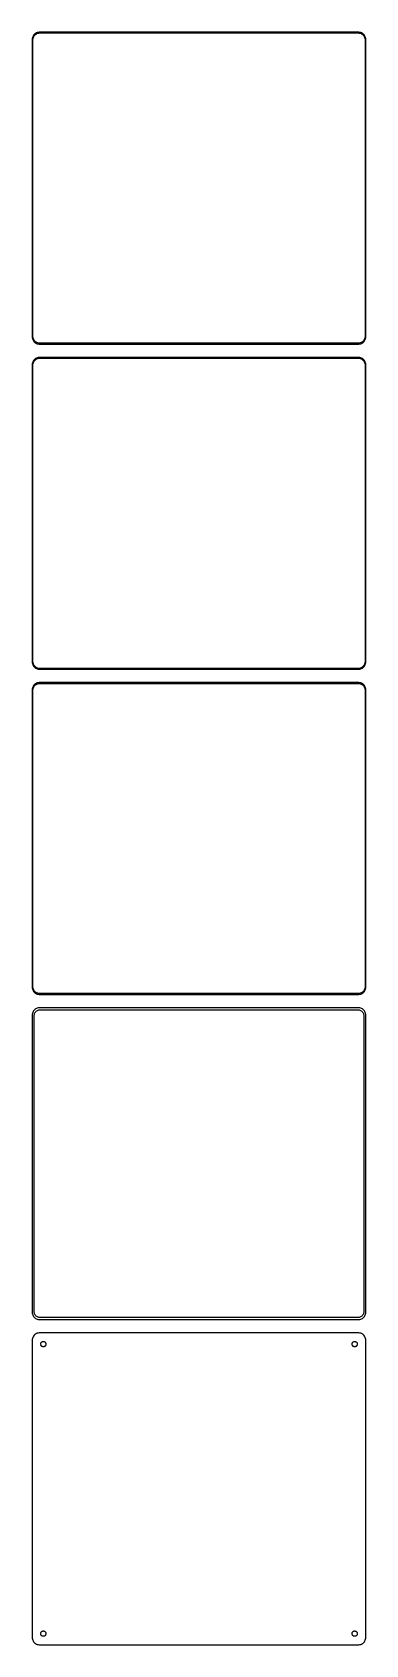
# Model space of a CAD drawing. Header units: metres. Extents: x -112 to 112, y 771 to 1857.
import ezdxf

# ---------------------------------------------------------------- set-up
doc = ezdxf.new("R2010")
doc.units = ezdxf.units.M

msp = doc.modelspace()

# ---------------------------------------------------------------- linework, layer by layer
for p, q in [((-112.461, 1852.63), (-112.5, 1852)), ((-112.5, 1852), (-112.5, 1652)), ((-112.343, 1853.24), (-112.461, 1852.63)), ((-112.149, 1853.84), (-112.343, 1853.24)), ((-111.882, 1854.41), (-112.149, 1853.84)), ((-112, 1851.75), (-111.963, 1852.35)), ((-112, 1652.25), (-112, 1851.75)), ((-111.963, 1852.35), (-111.851, 1852.93)), ((-111.545, 1854.94), (-111.882, 1854.41)), ((-111.851, 1852.93), (-111.666, 1853.5)), ((-111.666, 1853.5), (-111.412, 1854.04)), ((-111.145, 1855.42), (-111.545, 1854.94)), ((-111.412, 1854.04), (-111.093, 1854.54)), ((-110.687, 1855.85), (-111.145, 1855.42)), ((-111.093, 1854.54), (-110.713, 1855)), ((-110.713, 1855), (-110.278, 1855.41)), ((-110.179, 1856.22), (-110.687, 1855.85)), ((-110.278, 1855.41), (-109.795, 1855.76)), ((-109.629, 1856.52), (-110.179, 1856.22)), ((-109.795, 1855.76), (-109.272, 1856.05)), ((-109.045, 1856.76), (-109.629, 1856.52)), ((-109.272, 1856.05), (-108.718, 1856.27)), ((-108.437, 1856.91), (-109.045, 1856.76)), ((-108.718, 1856.27), (-108.14, 1856.42)), ((-107.814, 1856.99), (-108.437, 1856.91)), ((-108.14, 1856.42), (-107.548, 1856.49)), ((107.814, 1856.99), (-107.814, 1856.99)), ((-107.548, 1856.49), (107.548, 1856.49)), ((107.548, 1856.49), (108.14, 1856.42)), ((108.437, 1856.91), (107.814, 1856.99)), ((108.14, 1856.42), (108.718, 1856.27)), ((109.045, 1856.76), (108.437, 1856.91)), ((108.718, 1856.27), (109.272, 1856.05)), ((109.629, 1856.52), (109.045, 1856.76)), ((109.272, 1856.05), (109.795, 1855.76)), ((110.179, 1856.22), (109.629, 1856.52)), ((109.795, 1855.76), (110.278, 1855.41)), ((110.687, 1855.85), (110.179, 1856.22)), ((110.278, 1855.41), (110.713, 1855)), ((111.145, 1855.42), (110.687, 1855.85)), ((110.713, 1855), (111.093, 1854.54)), ((111.093, 1854.54), (111.412, 1854.04)), ((111.545, 1854.94), (111.145, 1855.42)), ((111.412, 1854.04), (111.666, 1853.5)), ((111.882, 1854.41), (111.545, 1854.94)), ((111.666, 1853.5), (111.851, 1852.93)), ((111.851, 1852.93), (111.963, 1852.35)), ((112.149, 1853.84), (111.882, 1854.41)), ((111.963, 1852.35), (112, 1851.75)), ((112, 1851.75), (112, 1652.25)), ((112.343, 1853.24), (112.149, 1853.84)), ((112.461, 1852.63), (112.343, 1853.24)), ((112.5, 1852), (112.461, 1852.63)), ((112.5, 1652), (112.5, 1852)), ((-112.5, 1652), (-112.461, 1651.37)), ((-112.461, 1651.37), (-112.343, 1650.76)), ((-112.343, 1650.76), (-112.149, 1650.16)), ((-111.963, 1651.65), (-112, 1652.25)), ((-111.851, 1651.07), (-111.963, 1651.65)), ((-111.666, 1650.5), (-111.851, 1651.07)), ((111.851, 1651.07), (111.666, 1650.5)), ((111.963, 1651.65), (111.851, 1651.07)), ((112, 1652.25), (111.963, 1651.65)), ((112.149, 1650.16), (112.343, 1650.76)), ((112.343, 1650.76), (112.461, 1651.37)), ((112.461, 1651.37), (112.5, 1652)), ((-112.149, 1650.16), (-111.882, 1649.59)), ((-111.882, 1649.59), (-111.545, 1649.06)), ((-111.412, 1649.96), (-111.666, 1650.5)), ((-111.545, 1649.06), (-111.145, 1648.58)), ((-111.093, 1649.46), (-111.412, 1649.96)), ((-111.145, 1648.58), (-110.687, 1648.15)), ((-110.713, 1649), (-111.093, 1649.46)), ((-110.278, 1648.59), (-110.713, 1649)), ((-110.687, 1648.15), (-110.179, 1647.78)), ((-109.795, 1648.24), (-110.278, 1648.59)), ((-110.179, 1647.78), (-109.629, 1647.48)), ((-109.272, 1647.95), (-109.795, 1648.24)), ((-109.629, 1647.48), (-109.045, 1647.24)), ((-108.718, 1647.73), (-109.272, 1647.95)), ((-109.045, 1647.24), (-108.437, 1647.09)), ((-108.14, 1647.58), (-108.718, 1647.73)), ((-108.437, 1647.09), (-107.814, 1647.01)), ((-107.548, 1647.51), (-108.14, 1647.58)), ((-107.814, 1647.01), (107.814, 1647.01)), ((107.548, 1647.51), (-107.548, 1647.51)), ((108.14, 1647.58), (107.548, 1647.51)), ((107.814, 1647.01), (108.437, 1647.09)), ((108.718, 1647.73), (108.14, 1647.58)), ((108.437, 1647.09), (109.045, 1647.24)), ((109.272, 1647.95), (108.718, 1647.73)), ((109.045, 1647.24), (109.629, 1647.48)), ((109.795, 1648.24), (109.272, 1647.95)), ((109.629, 1647.48), (110.179, 1647.78)), ((110.278, 1648.59), (109.795, 1648.24)), ((110.179, 1647.78), (110.687, 1648.15)), ((110.713, 1649), (110.278, 1648.59)), ((110.687, 1648.15), (111.145, 1648.58)), ((111.093, 1649.46), (110.713, 1649)), ((111.412, 1649.96), (111.093, 1649.46)), ((111.145, 1648.58), (111.545, 1649.06)), ((111.666, 1650.5), (111.412, 1649.96)), ((111.545, 1649.06), (111.882, 1649.59)), ((111.882, 1649.59), (112.149, 1650.16)), ((-112.461, 1633.63), (-112.5, 1633)), ((-112.5, 1633), (-112.5, 1433)), ((-112.343, 1634.24), (-112.461, 1633.63)), ((-112.149, 1634.84), (-112.343, 1634.24)), ((-111.882, 1635.41), (-112.149, 1634.84)), ((-112, 1632.75), (-111.963, 1633.35)), ((-112, 1433.25), (-112, 1632.75)), ((-111.963, 1633.35), (-111.851, 1633.93)), ((-111.545, 1635.94), (-111.882, 1635.41)), ((-111.851, 1633.93), (-111.666, 1634.5)), ((-111.666, 1634.5), (-111.412, 1635.04)), ((-111.145, 1636.42), (-111.545, 1635.94)), ((-111.412, 1635.04), (-111.093, 1635.54)), ((-110.687, 1636.85), (-111.145, 1636.42)), ((-111.093, 1635.54), (-110.713, 1636)), ((-110.713, 1636), (-110.278, 1636.41)), ((-110.179, 1637.22), (-110.687, 1636.85)), ((-110.278, 1636.41), (-109.795, 1636.76)), ((-109.629, 1637.52), (-110.179, 1637.22)), ((-109.795, 1636.76), (-109.272, 1637.05)), ((-109.045, 1637.76), (-109.629, 1637.52)), ((-109.272, 1637.05), (-108.718, 1637.27)), ((-108.437, 1637.91), (-109.045, 1637.76)), ((-108.718, 1637.27), (-108.14, 1637.42)), ((-107.814, 1637.99), (-108.437, 1637.91)), ((-108.14, 1637.42), (-107.548, 1637.49)), ((107.814, 1637.99), (-107.814, 1637.99)), ((-107.548, 1637.49), (107.548, 1637.49)), ((107.548, 1637.49), (108.14, 1637.42)), ((108.437, 1637.91), (107.814, 1637.99)), ((108.14, 1637.42), (108.718, 1637.27)), ((109.045, 1637.76), (108.437, 1637.91)), ((108.718, 1637.27), (109.272, 1637.05)), ((109.629, 1637.52), (109.045, 1637.76)), ((109.272, 1637.05), (109.795, 1636.76)), ((110.179, 1637.22), (109.629, 1637.52)), ((109.795, 1636.76), (110.278, 1636.41)), ((110.687, 1636.85), (110.179, 1637.22)), ((110.278, 1636.41), (110.713, 1636)), ((111.145, 1636.42), (110.687, 1636.85)), ((110.713, 1636), (111.093, 1635.54)), ((111.093, 1635.54), (111.412, 1635.04)), ((111.545, 1635.94), (111.145, 1636.42)), ((111.412, 1635.04), (111.666, 1634.5)), ((111.882, 1635.41), (111.545, 1635.94)), ((111.666, 1634.5), (111.851, 1633.93)), ((111.851, 1633.93), (111.963, 1633.35)), ((112.149, 1634.84), (111.882, 1635.41)), ((111.963, 1633.35), (112, 1632.75)), ((112, 1632.75), (112, 1433.25)), ((112.343, 1634.24), (112.149, 1634.84)), ((112.461, 1633.63), (112.343, 1634.24)), ((112.5, 1633), (112.461, 1633.63)), ((112.5, 1433), (112.5, 1633)), ((-112.5, 1433), (-112.461, 1432.37)), ((-112.461, 1432.37), (-112.343, 1431.76)), ((-112.343, 1431.76), (-112.149, 1431.16)), ((-112.149, 1431.16), (-111.882, 1430.59)), ((-111.963, 1432.65), (-112, 1433.25)), ((-111.851, 1432.07), (-111.963, 1432.65)), ((-111.882, 1430.59), (-111.545, 1430.06)), ((-111.666, 1431.5), (-111.851, 1432.07)), ((-111.412, 1430.96), (-111.666, 1431.5)), ((-111.545, 1430.06), (-111.145, 1429.58)), ((-111.093, 1430.46), (-111.412, 1430.96)), ((-111.145, 1429.58), (-110.687, 1429.15)), ((-110.713, 1430), (-111.093, 1430.46)), ((-110.278, 1429.59), (-110.713, 1430)), ((-110.687, 1429.15), (-110.179, 1428.78)), ((-109.795, 1429.24), (-110.278, 1429.59)), ((-110.179, 1428.78), (-109.629, 1428.48)), ((-109.272, 1428.95), (-109.795, 1429.24)), ((-109.629, 1428.48), (-109.045, 1428.24)), ((-108.718, 1428.73), (-109.272, 1428.95)), ((-109.045, 1428.24), (-108.437, 1428.09)), ((-108.14, 1428.58), (-108.718, 1428.73)), ((-108.437, 1428.09), (-107.814, 1428.01)), ((-107.548, 1428.51), (-108.14, 1428.58)), ((-107.814, 1428.01), (107.814, 1428.01)), ((107.548, 1428.51), (-107.548, 1428.51)), ((108.14, 1428.58), (107.548, 1428.51)), ((107.814, 1428.01), (108.437, 1428.09)), ((108.718, 1428.73), (108.14, 1428.58)), ((108.437, 1428.09), (109.045, 1428.24)), ((109.272, 1428.95), (108.718, 1428.73)), ((109.045, 1428.24), (109.629, 1428.48)), ((109.795, 1429.24), (109.272, 1428.95)), ((109.629, 1428.48), (110.179, 1428.78)), ((110.278, 1429.59), (109.795, 1429.24)), ((110.179, 1428.78), (110.687, 1429.15)), ((110.713, 1430), (110.278, 1429.59)), ((110.687, 1429.15), (111.145, 1429.58)), ((111.093, 1430.46), (110.713, 1430)), ((111.412, 1430.96), (111.093, 1430.46)), ((111.145, 1429.58), (111.545, 1430.06)), ((111.666, 1431.5), (111.412, 1430.96)), ((111.545, 1430.06), (111.882, 1430.59)), ((111.851, 1432.07), (111.666, 1431.5)), ((111.963, 1432.65), (111.851, 1432.07)), ((111.882, 1430.59), (112.149, 1431.16)), ((112, 1433.25), (111.963, 1432.65)), ((112.149, 1431.16), (112.343, 1431.76)), ((112.343, 1431.76), (112.461, 1432.37)), ((112.461, 1432.37), (112.5, 1433)), ((-112.461, 1414.63), (-112.5, 1414)), ((-112.5, 1414), (-112.5, 1214)), ((-112.343, 1415.24), (-112.461, 1414.63)), ((-112.149, 1415.84), (-112.343, 1415.24)), ((-111.882, 1416.41), (-112.149, 1415.84)), ((-112, 1413.75), (-111.963, 1414.35)), ((-112, 1214.25), (-112, 1413.75)), ((-111.963, 1414.35), (-111.851, 1414.93)), ((-111.545, 1416.94), (-111.882, 1416.41)), ((-111.851, 1414.93), (-111.666, 1415.5)), ((-111.666, 1415.5), (-111.412, 1416.04)), ((-111.145, 1417.42), (-111.545, 1416.94)), ((-111.412, 1416.04), (-111.093, 1416.54)), ((-110.687, 1417.85), (-111.145, 1417.42)), ((-111.093, 1416.54), (-110.713, 1417)), ((-110.713, 1417), (-110.278, 1417.41)), ((-110.179, 1418.22), (-110.687, 1417.85)), ((-110.278, 1417.41), (-109.795, 1417.76)), ((-109.629, 1418.52), (-110.179, 1418.22)), ((-109.795, 1417.76), (-109.272, 1418.05)), ((-109.045, 1418.76), (-109.629, 1418.52)), ((-109.272, 1418.05), (-108.718, 1418.27)), ((-108.437, 1418.91), (-109.045, 1418.76)), ((-108.718, 1418.27), (-108.14, 1418.42)), ((-107.814, 1418.99), (-108.437, 1418.91)), ((-108.14, 1418.42), (-107.548, 1418.49)), ((107.814, 1418.99), (-107.814, 1418.99)), ((-107.548, 1418.49), (107.548, 1418.49)), ((107.548, 1418.49), (108.14, 1418.42)), ((108.437, 1418.91), (107.814, 1418.99)), ((108.14, 1418.42), (108.718, 1418.27)), ((109.045, 1418.76), (108.437, 1418.91)), ((108.718, 1418.27), (109.272, 1418.05)), ((109.629, 1418.52), (109.045, 1418.76)), ((109.272, 1418.05), (109.795, 1417.76)), ((110.179, 1418.22), (109.629, 1418.52)), ((109.795, 1417.76), (110.278, 1417.41)), ((110.687, 1417.85), (110.179, 1418.22)), ((110.278, 1417.41), (110.713, 1417)), ((111.145, 1417.42), (110.687, 1417.85)), ((110.713, 1417), (111.093, 1416.54)), ((111.093, 1416.54), (111.412, 1416.04)), ((111.545, 1416.94), (111.145, 1417.42)), ((111.412, 1416.04), (111.666, 1415.5)), ((111.882, 1416.41), (111.545, 1416.94)), ((111.666, 1415.5), (111.851, 1414.93)), ((111.851, 1414.93), (111.963, 1414.35)), ((112.149, 1415.84), (111.882, 1416.41)), ((111.963, 1414.35), (112, 1413.75)), ((112, 1413.75), (112, 1214.25)), ((112.343, 1415.24), (112.149, 1415.84)), ((112.461, 1414.63), (112.343, 1415.24)), ((112.5, 1414), (112.461, 1414.63)), ((112.5, 1214), (112.5, 1414)), ((-112.5, 1214), (-112.461, 1213.37)), ((-112.461, 1213.37), (-112.343, 1212.76)), ((-112.343, 1212.76), (-112.149, 1212.16)), ((-112.149, 1212.16), (-111.882, 1211.59)), ((-111.963, 1213.65), (-112, 1214.25)), ((-111.851, 1213.07), (-111.963, 1213.65)), ((-111.882, 1211.59), (-111.545, 1211.06)), ((-111.666, 1212.5), (-111.851, 1213.07)), ((-111.412, 1211.96), (-111.666, 1212.5)), ((-111.545, 1211.06), (-111.145, 1210.58)), ((-111.093, 1211.46), (-111.412, 1211.96)), ((-111.145, 1210.58), (-110.687, 1210.15)), ((-110.713, 1211), (-111.093, 1211.46)), ((-110.278, 1210.59), (-110.713, 1211)), ((-110.687, 1210.15), (-110.179, 1209.78)), ((-109.795, 1210.24), (-110.278, 1210.59)), ((-110.179, 1209.78), (-109.629, 1209.48)), ((-109.272, 1209.95), (-109.795, 1210.24)), ((-109.629, 1209.48), (-109.045, 1209.24)), ((-108.718, 1209.73), (-109.272, 1209.95)), ((-109.045, 1209.24), (-108.437, 1209.09)), ((-108.14, 1209.58), (-108.718, 1209.73)), ((-108.437, 1209.09), (-107.814, 1209.01)), ((-107.548, 1209.51), (-108.14, 1209.58)), ((-107.814, 1209.01), (107.814, 1209.01)), ((107.548, 1209.51), (-107.548, 1209.51)), ((108.14, 1209.58), (107.548, 1209.51)), ((107.814, 1209.01), (108.437, 1209.09)), ((108.718, 1209.73), (108.14, 1209.58)), ((108.437, 1209.09), (109.045, 1209.24)), ((109.272, 1209.95), (108.718, 1209.73)), ((109.045, 1209.24), (109.629, 1209.48)), ((109.795, 1210.24), (109.272, 1209.95)), ((109.629, 1209.48), (110.179, 1209.78)), ((110.278, 1210.59), (109.795, 1210.24)), ((110.179, 1209.78), (110.687, 1210.15)), ((110.713, 1211), (110.278, 1210.59)), ((110.687, 1210.15), (111.145, 1210.58)), ((111.093, 1211.46), (110.713, 1211)), ((111.412, 1211.96), (111.093, 1211.46)), ((111.145, 1210.58), (111.545, 1211.06)), ((111.666, 1212.5), (111.412, 1211.96)), ((111.545, 1211.06), (111.882, 1211.59)), ((111.851, 1213.07), (111.666, 1212.5)), ((111.963, 1213.65), (111.851, 1213.07)), ((111.882, 1211.59), (112.149, 1212.16)), ((112, 1214.25), (111.963, 1213.65)), ((112.149, 1212.16), (112.343, 1212.76)), ((112.343, 1212.76), (112.461, 1213.37)), ((112.461, 1213.37), (112.5, 1214)), ((-112.461, 1195.63), (-112.5, 1195)), ((-112.5, 1195), (-112.5, 995)), ((-112.343, 1196.24), (-112.461, 1195.63)), ((-112.149, 1196.84), (-112.343, 1196.24)), ((-111.882, 1197.41), (-112.149, 1196.84)), ((-111.545, 1197.94), (-111.882, 1197.41)), ((-111.145, 1198.42), (-111.545, 1197.94)), ((-110.687, 1198.85), (-111.145, 1198.42)), ((-111.119, 1194.75), (-111.089, 1195.23)), ((-111.119, 995.25), (-111.119, 1194.75)), ((-111.089, 1195.23), (-110.998, 1195.71)), ((-110.998, 1195.71), (-110.848, 1196.17)), ((-110.848, 1196.17), (-110.641, 1196.61)), ((-110.179, 1199.22), (-110.687, 1198.85)), ((-110.641, 1196.61), (-110.38, 1197.02)), ((-110.38, 1197.02), (-110.071, 1197.4)), ((-109.629, 1199.52), (-110.179, 1199.22)), ((-110.071, 1197.4), (-109.716, 1197.73)), ((-109.716, 1197.73), (-109.323, 1198.02)), ((-109.045, 1199.76), (-109.629, 1199.52)), ((-109.323, 1198.02), (-108.898, 1198.25)), ((-108.437, 1199.91), (-109.045, 1199.76)), ((-108.898, 1198.25), (-108.446, 1198.43)), ((-108.446, 1198.43), (-107.975, 1198.55)), ((-107.814, 1199.99), (-108.437, 1199.91)), ((-107.975, 1198.55), (-107.493, 1198.61)), ((107.814, 1199.99), (-107.814, 1199.99)), ((-107.493, 1198.61), (107.493, 1198.61)), ((107.493, 1198.61), (107.975, 1198.55)), ((108.437, 1199.91), (107.814, 1199.99)), ((107.975, 1198.55), (108.446, 1198.43)), ((109.045, 1199.76), (108.437, 1199.91)), ((108.446, 1198.43), (108.898, 1198.25)), ((108.898, 1198.25), (109.323, 1198.02)), ((109.629, 1199.52), (109.045, 1199.76)), ((109.323, 1198.02), (109.716, 1197.73)), ((110.179, 1199.22), (109.629, 1199.52)), ((109.716, 1197.73), (110.071, 1197.4)), ((110.071, 1197.4), (110.38, 1197.02)), ((110.687, 1198.85), (110.179, 1199.22)), ((110.38, 1197.02), (110.641, 1196.61)), ((110.641, 1196.61), (110.848, 1196.17)), ((111.145, 1198.42), (110.687, 1198.85)), ((110.848, 1196.17), (110.998, 1195.71)), ((110.998, 1195.71), (111.089, 1195.23)), ((111.089, 1195.23), (111.119, 1194.75)), ((111.119, 1194.75), (111.119, 995.25)), ((111.545, 1197.94), (111.145, 1198.42)), ((111.882, 1197.41), (111.545, 1197.94)), ((112.149, 1196.84), (111.882, 1197.41)), ((112.343, 1196.24), (112.149, 1196.84)), ((112.461, 1195.63), (112.343, 1196.24)), ((112.5, 1195), (112.461, 1195.63)), ((112.5, 995), (112.5, 1195)), ((-112.5, 995), (-112.461, 994.373)), ((-112.461, 994.373), (-112.343, 993.757)), ((-112.343, 993.757), (-112.149, 993.159)), ((-112.149, 993.159), (-111.882, 992.591)), ((-111.882, 992.591), (-111.545, 992.061)), ((-111.545, 992.061), (-111.145, 991.577)), ((-111.145, 991.577), (-110.687, 991.147)), ((-111.089, 994.765), (-111.119, 995.25)), ((-110.998, 994.288), (-111.089, 994.765)), ((-110.848, 993.826), (-110.998, 994.288)), ((-110.641, 993.386), (-110.848, 993.826)), ((-110.687, 991.147), (-110.179, 990.778)), ((-110.38, 992.976), (-110.641, 993.386)), ((-110.071, 992.601), (-110.38, 992.976)), ((-110.179, 990.778), (-109.629, 990.476)), ((-109.716, 992.269), (-110.071, 992.601)), ((-109.323, 991.983), (-109.716, 992.269)), ((-109.629, 990.476), (-109.045, 990.245)), ((-108.898, 991.749), (-109.323, 991.983)), ((-109.045, 990.245), (-108.437, 990.089)), ((-108.446, 991.57), (-108.898, 991.749)), ((-107.975, 991.449), (-108.446, 991.57)), ((-108.437, 990.089), (-107.814, 990.01)), ((-107.493, 991.388), (-107.975, 991.449)), ((-107.814, 990.01), (107.814, 990.01)), ((107.493, 991.388), (-107.493, 991.388)), ((107.975, 991.449), (107.493, 991.388)), ((107.814, 990.01), (108.437, 990.089)), ((108.446, 991.57), (107.975, 991.449)), ((108.437, 990.089), (109.045, 990.245)), ((108.898, 991.749), (108.446, 991.57)), ((109.323, 991.983), (108.898, 991.749)), ((109.045, 990.245), (109.629, 990.476)), ((109.716, 992.269), (109.323, 991.983)), ((109.629, 990.476), (110.179, 990.778)), ((110.071, 992.601), (109.716, 992.269)), ((110.38, 992.976), (110.071, 992.601)), ((110.179, 990.778), (110.687, 991.147)), ((110.641, 993.386), (110.38, 992.976)), ((110.848, 993.826), (110.641, 993.386)), ((110.687, 991.147), (111.145, 991.577)), ((110.998, 994.288), (110.848, 993.826)), ((111.089, 994.765), (110.998, 994.288)), ((111.119, 995.25), (111.089, 994.765)), ((111.145, 991.577), (111.545, 992.061)), ((111.545, 992.061), (111.882, 992.591)), ((111.882, 992.591), (112.149, 993.159)), ((112.149, 993.159), (112.343, 993.757)), ((112.343, 993.757), (112.461, 994.373)), ((112.461, 994.373), (112.5, 995)), ((-112.149, 977.841), (-112.343, 977.243)), ((-111.882, 978.409), (-112.149, 977.841)), ((-111.545, 978.939), (-111.882, 978.409)), ((-111.145, 979.423), (-111.545, 978.939)), ((-110.687, 979.853), (-111.145, 979.423)), ((-110.179, 980.222), (-110.687, 979.853)), ((-109.629, 980.524), (-110.179, 980.222)), ((-109.045, 980.755), (-109.629, 980.524)), ((-108.437, 980.911), (-109.045, 980.755)), ((-107.814, 980.99), (-108.437, 980.911)), ((107.814, 980.99), (-107.814, 980.99)), ((108.437, 980.911), (107.814, 980.99)), ((109.045, 980.755), (108.437, 980.911)), ((109.629, 980.524), (109.045, 980.755)), ((110.179, 980.222), (109.629, 980.524)), ((110.687, 979.853), (110.179, 980.222)), ((111.145, 979.423), (110.687, 979.853)), ((111.545, 978.939), (111.145, 979.423)), ((111.882, 978.409), (111.545, 978.939)), ((112.149, 977.841), (111.882, 978.409)), ((112.343, 977.243), (112.149, 977.841)), ((-112.461, 976.627), (-112.5, 976)), ((-112.5, 976), (-112.5, 776)), ((-112.343, 977.243), (-112.461, 976.627)), ((-106.8, 973.5), (-106.786, 973.726)), ((-106.786, 973.274), (-106.8, 973.5)), ((-106.786, 973.726), (-106.743, 973.948)), ((-106.743, 973.052), (-106.786, 973.274)), ((-106.743, 973.948), (-106.674, 974.163)), ((-106.674, 972.837), (-106.743, 973.052)), ((-106.674, 974.163), (-106.577, 974.367)), ((-106.577, 972.633), (-106.674, 972.837)), ((-106.577, 974.367), (-106.456, 974.558)), ((-106.456, 972.442), (-106.577, 972.633)), ((-106.456, 974.558), (-106.312, 974.732)), ((-106.312, 972.268), (-106.456, 972.442)), ((-106.312, 974.732), (-106.147, 974.887)), ((-106.147, 972.113), (-106.312, 972.268)), ((-106.147, 974.887), (-105.964, 975.02)), ((-105.964, 971.98), (-106.147, 972.113)), ((-105.964, 975.02), (-105.766, 975.129)), ((-105.766, 971.871), (-105.964, 971.98)), ((-105.766, 975.129), (-105.556, 975.212)), ((-105.556, 971.788), (-105.766, 971.871)), ((-105.556, 975.212), (-105.337, 975.268)), ((-105.337, 971.732), (-105.556, 971.788)), ((-105.337, 975.268), (-105.113, 975.296)), ((-105.113, 971.704), (-105.337, 971.732)), ((-105.113, 975.296), (-104.887, 975.296)), ((-104.887, 971.704), (-105.113, 971.704)), ((-104.887, 975.296), (-104.663, 975.268)), ((-104.663, 971.732), (-104.887, 971.704)), ((-104.663, 975.268), (-104.444, 975.212)), ((-104.444, 971.788), (-104.663, 971.732)), ((-104.444, 975.212), (-104.234, 975.129)), ((-104.234, 971.871), (-104.444, 971.788)), ((-104.234, 975.129), (-104.036, 975.02)), ((-104.036, 971.98), (-104.234, 971.871)), ((-104.036, 975.02), (-103.853, 974.887)), ((-103.853, 972.113), (-104.036, 971.98)), ((-103.853, 974.887), (-103.688, 974.732)), ((-103.688, 972.268), (-103.853, 972.113)), ((-103.688, 974.732), (-103.544, 974.558)), ((-103.544, 972.442), (-103.688, 972.268)), ((-103.544, 974.558), (-103.423, 974.367)), ((-103.423, 972.633), (-103.544, 972.442)), ((-103.423, 974.367), (-103.326, 974.163)), ((-103.326, 972.837), (-103.423, 972.633)), ((-103.326, 974.163), (-103.257, 973.948)), ((-103.257, 973.052), (-103.326, 972.837)), ((-103.257, 973.948), (-103.214, 973.726)), ((-103.214, 973.274), (-103.257, 973.052)), ((-103.214, 973.726), (-103.2, 973.5)), ((-103.2, 973.5), (-103.214, 973.274)), ((103.2, 973.5), (103.214, 973.726)), ((103.214, 973.274), (103.2, 973.5)), ((103.214, 973.726), (103.257, 973.948)), ((103.257, 973.052), (103.214, 973.274)), ((103.257, 973.948), (103.326, 974.163)), ((103.326, 972.837), (103.257, 973.052)), ((103.326, 974.163), (103.423, 974.367)), ((103.423, 972.633), (103.326, 972.837)), ((103.423, 974.367), (103.544, 974.558)), ((103.544, 972.442), (103.423, 972.633)), ((103.544, 974.558), (103.688, 974.732)), ((103.688, 972.268), (103.544, 972.442)), ((103.688, 974.732), (103.853, 974.887)), ((103.853, 972.113), (103.688, 972.268)), ((103.853, 974.887), (104.036, 975.02)), ((104.036, 971.98), (103.853, 972.113)), ((104.036, 975.02), (104.234, 975.129)), ((104.234, 971.871), (104.036, 971.98)), ((104.234, 975.129), (104.444, 975.212)), ((104.444, 971.788), (104.234, 971.871)), ((104.444, 975.212), (104.663, 975.268)), ((104.663, 971.732), (104.444, 971.788)), ((104.663, 975.268), (104.887, 975.296)), ((104.887, 971.704), (104.663, 971.732)), ((104.887, 975.296), (105.113, 975.296)), ((105.113, 971.704), (104.887, 971.704)), ((105.113, 975.296), (105.337, 975.268)), ((105.337, 971.732), (105.113, 971.704)), ((105.337, 975.268), (105.556, 975.212)), ((105.556, 971.788), (105.337, 971.732)), ((105.556, 975.212), (105.766, 975.129)), ((105.766, 971.871), (105.556, 971.788)), ((105.766, 975.129), (105.964, 975.02)), ((105.964, 971.98), (105.766, 971.871)), ((105.964, 975.02), (106.147, 974.887)), ((106.147, 972.113), (105.964, 971.98)), ((106.147, 974.887), (106.312, 974.732)), ((106.312, 972.268), (106.147, 972.113)), ((106.312, 974.732), (106.456, 974.558)), ((106.456, 972.442), (106.312, 972.268)), ((106.456, 974.558), (106.577, 974.367)), ((106.577, 972.633), (106.456, 972.442)), ((106.577, 974.367), (106.674, 974.163)), ((106.674, 972.837), (106.577, 972.633)), ((106.674, 974.163), (106.743, 973.948)), ((106.743, 973.052), (106.674, 972.837)), ((106.743, 973.948), (106.786, 973.726)), ((106.786, 973.274), (106.743, 973.052)), ((106.786, 973.726), (106.8, 973.5)), ((106.8, 973.5), (106.786, 973.274)), ((112.461, 976.627), (112.343, 977.243)), ((112.5, 976), (112.461, 976.627)), ((112.5, 776), (112.5, 976)), ((-112.5, 776), (-112.461, 775.373)), ((-112.461, 775.373), (-112.343, 774.757)), ((-112.343, 774.757), (-112.149, 774.159)), ((-112.149, 774.159), (-111.882, 773.591)), ((-111.882, 773.591), (-111.545, 773.061)), ((-111.545, 773.061), (-111.145, 772.577)), ((-111.145, 772.577), (-110.687, 772.147)), ((-110.687, 772.147), (-110.179, 771.778)), ((-110.179, 771.778), (-109.629, 771.476)), ((-109.629, 771.476), (-109.045, 771.245)), ((-109.045, 771.245), (-108.437, 771.089)), ((-108.437, 771.089), (-107.814, 771.01)), ((-106.8, 778.5), (-106.786, 778.726)), ((-106.786, 778.274), (-106.8, 778.5)), ((-106.786, 778.726), (-106.743, 778.948)), ((-106.743, 778.052), (-106.786, 778.274)), ((-106.743, 778.948), (-106.674, 779.163)), ((-106.674, 777.837), (-106.743, 778.052)), ((-106.674, 779.163), (-106.577, 779.367)), ((-106.577, 777.633), (-106.674, 777.837)), ((-106.577, 779.367), (-106.456, 779.558)), ((-106.456, 777.442), (-106.577, 777.633)), ((-106.456, 779.558), (-106.312, 779.732)), ((-106.312, 777.268), (-106.456, 777.442)), ((-106.312, 779.732), (-106.147, 779.887)), ((-106.147, 777.113), (-106.312, 777.268)), ((-106.147, 779.887), (-105.964, 780.02)), ((-105.964, 776.98), (-106.147, 777.113)), ((-105.964, 780.02), (-105.766, 780.129)), ((-105.766, 776.871), (-105.964, 776.98)), ((-105.766, 780.129), (-105.556, 780.212)), ((-105.556, 776.788), (-105.766, 776.871)), ((-105.556, 780.212), (-105.337, 780.268)), ((-105.337, 776.732), (-105.556, 776.788)), ((-105.337, 780.268), (-105.113, 780.296)), ((-105.113, 776.704), (-105.337, 776.732)), ((-105.113, 780.296), (-104.887, 780.296)), ((-104.887, 776.704), (-105.113, 776.704)), ((-104.887, 780.296), (-104.663, 780.268)), ((-104.663, 776.732), (-104.887, 776.704)), ((-104.663, 780.268), (-104.444, 780.212)), ((-104.444, 776.788), (-104.663, 776.732)), ((-104.444, 780.212), (-104.234, 780.129)), ((-104.234, 776.871), (-104.444, 776.788)), ((-104.234, 780.129), (-104.036, 780.02)), ((-104.036, 776.98), (-104.234, 776.871)), ((-104.036, 780.02), (-103.853, 779.887)), ((-103.853, 777.113), (-104.036, 776.98)), ((-103.853, 779.887), (-103.688, 779.732)), ((-103.688, 777.268), (-103.853, 777.113)), ((-103.688, 779.732), (-103.544, 779.558)), ((-103.544, 777.442), (-103.688, 777.268)), ((-103.544, 779.558), (-103.423, 779.367)), ((-103.423, 777.633), (-103.544, 777.442)), ((-103.423, 779.367), (-103.326, 779.163)), ((-103.326, 777.837), (-103.423, 777.633)), ((-103.326, 779.163), (-103.257, 778.948)), ((-103.257, 778.052), (-103.326, 777.837)), ((-103.257, 778.948), (-103.214, 778.726)), ((-103.214, 778.274), (-103.257, 778.052)), ((-103.214, 778.726), (-103.2, 778.5)), ((-103.2, 778.5), (-103.214, 778.274)), ((103.2, 778.5), (103.214, 778.726)), ((103.214, 778.274), (103.2, 778.5)), ((103.214, 778.726), (103.257, 778.948)), ((103.257, 778.052), (103.214, 778.274)), ((103.257, 778.948), (103.326, 779.163)), ((103.326, 777.837), (103.257, 778.052)), ((103.326, 779.163), (103.423, 779.367)), ((103.423, 777.633), (103.326, 777.837)), ((103.423, 779.367), (103.544, 779.558)), ((103.544, 777.442), (103.423, 777.633)), ((103.544, 779.558), (103.688, 779.732)), ((103.688, 777.268), (103.544, 777.442)), ((103.688, 779.732), (103.853, 779.887)), ((103.853, 777.113), (103.688, 777.268)), ((103.853, 779.887), (104.036, 780.02)), ((104.036, 776.98), (103.853, 777.113)), ((104.036, 780.02), (104.234, 780.129)), ((104.234, 776.871), (104.036, 776.98)), ((104.234, 780.129), (104.444, 780.212)), ((104.444, 776.788), (104.234, 776.871)), ((104.444, 780.212), (104.663, 780.268)), ((104.663, 776.732), (104.444, 776.788)), ((104.663, 780.268), (104.887, 780.296)), ((104.887, 776.704), (104.663, 776.732)), ((104.887, 780.296), (105.113, 780.296)), ((105.113, 776.704), (104.887, 776.704)), ((105.113, 780.296), (105.337, 780.268)), ((105.337, 776.732), (105.113, 776.704)), ((105.337, 780.268), (105.556, 780.212)), ((105.556, 776.788), (105.337, 776.732)), ((105.556, 780.212), (105.766, 780.129)), ((105.766, 776.871), (105.556, 776.788)), ((105.766, 780.129), (105.964, 780.02)), ((105.964, 776.98), (105.766, 776.871)), ((105.964, 780.02), (106.147, 779.887)), ((106.147, 777.113), (105.964, 776.98)), ((106.147, 779.887), (106.312, 779.732)), ((106.312, 777.268), (106.147, 777.113)), ((106.312, 779.732), (106.456, 779.558)), ((106.456, 777.442), (106.312, 777.268)), ((106.456, 779.558), (106.577, 779.367)), ((106.577, 777.633), (106.456, 777.442)), ((106.577, 779.367), (106.674, 779.163)), ((106.674, 777.837), (106.577, 777.633)), ((106.674, 779.163), (106.743, 778.948)), ((106.743, 778.052), (106.674, 777.837)), ((106.743, 778.948), (106.786, 778.726)), ((106.786, 778.274), (106.743, 778.052)), ((106.786, 778.726), (106.8, 778.5)), ((106.8, 778.5), (106.786, 778.274)), ((107.814, 771.01), (108.437, 771.089)), ((108.437, 771.089), (109.045, 771.245)), ((109.045, 771.245), (109.629, 771.476)), ((109.629, 771.476), (110.179, 771.778)), ((110.179, 771.778), (110.687, 772.147)), ((110.687, 772.147), (111.145, 772.577)), ((111.145, 772.577), (111.545, 773.061)), ((111.545, 773.061), (111.882, 773.591)), ((111.882, 773.591), (112.149, 774.159)), ((112.149, 774.159), (112.343, 774.757)), ((112.343, 774.757), (112.461, 775.373)), ((112.461, 775.373), (112.5, 776)), ((-107.814, 771.01), (107.814, 771.01))]:
    msp.add_line(p, q)

doc.saveas('drawing.dxf')
